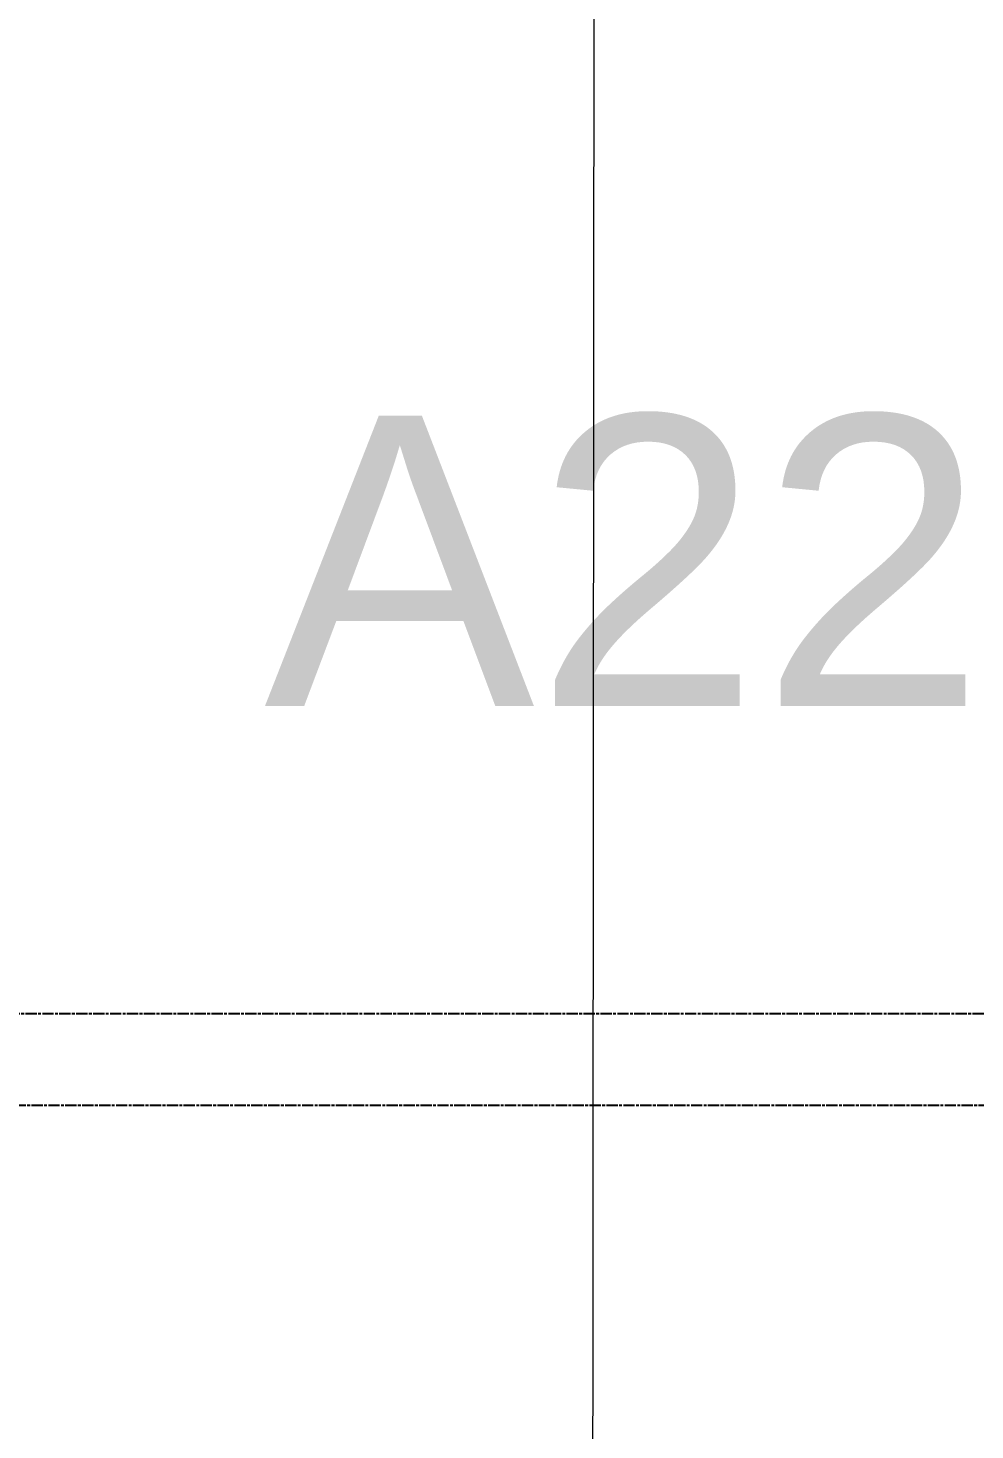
# Model space of a CAD drawing. Header units: inches. Extents: x 102655 to 148943, y 72248 to 114419.
# Drawn here: x 121053 to 121799, y 83980 to 85085 of the extents above; entities that cross this region are included whole.
import ezdxf

# ---------------------------------------------------------------- set-up
doc = ezdxf.new("R2010")
doc.units = ezdxf.units.IN
doc.linetypes.add('CENTER INDS', pattern=[13.335, 8.89, -1.11125, 2.2225, -1.11125])
doc.layers.add('ceiling dim', color=8, linetype='Continuous', lineweight=5)
doc.layers.add('Furnitureee', color=8, linetype='Continuous', lineweight=5)
doc.layers.add('ELECTRICAL LIGHTING CEILING', color=6, linetype='CENTER INDS', true_color=0xff00ff)
doc.styles.get("Standard").update_dxf_attribs({"font": 'arial.ttf'})

# ---------------------------------------------------------------- blocks, each defined once
blk = doc.blocks.new('f')
at = {"layer": 'Furnitureee', "color": 8, "ltscale": 0.5, "extrusion": (6.31297e-07, -2.22138e-08, 1), "elevation": 0.2792}
blk.add_lwpolyline([(478774.5507, 1037613.5221), (478774.5491, 1037611.553), (478771.8271, 1037611.5551), (478771.8286, 1037613.5242)], close=True, dxfattribs=at)

msp = doc.modelspace()

# ---------------------------------------------------------------- linework, layer by layer
at = {"layer": 'ELECTRICAL LIGHTING CEILING', "color": 6}
msp.add_lwpolyline([(120442.08403, 84236.10515), (122419.81869, 84236.1035), (122419.81875, 84308.09974), (120442.08409, 84308.10139)], close=True, dxfattribs=at)

# ---------------------------------------------------------------- block references
at = {"layer": 'ceiling dim', "xscale": 1000, "yscale": 1000, "zscale": 1000}
msp.add_blockref('f', (-478653051.58299, -1037528053.90511), dxfattribs=at)

# ---------------------------------------------------------------- texts
msp.add_text('A22', height=228.893641).set_placement((121239.02539, 84550.81976))

doc.saveas('drawing.dxf')
